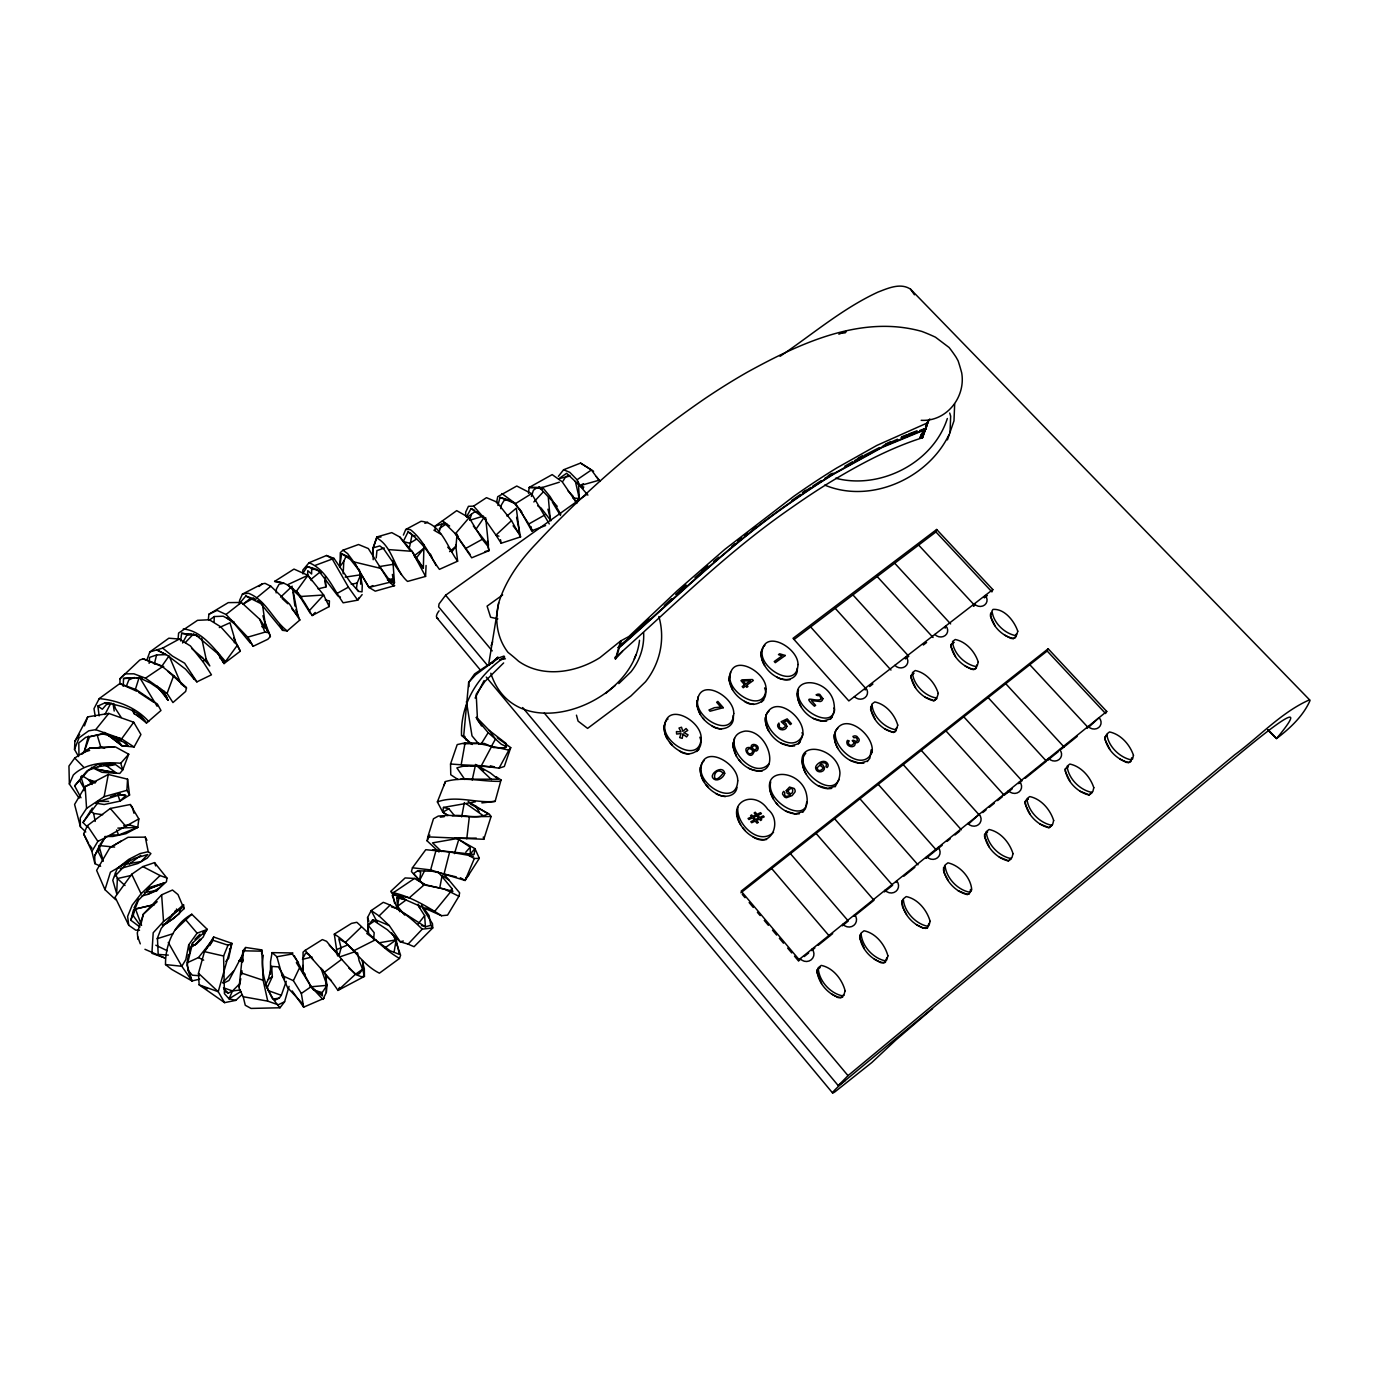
<?xml version="1.0" encoding="UTF-8"?>
<svg xmlns="http://www.w3.org/2000/svg" width="1379" height="1379" viewBox="0 0 1379 1379"><rect width="100%" height="100%" fill="white"/><g stroke="black" fill="none" stroke-linecap="round" stroke-linejoin="round"><path stroke-width="1.5" d="M797.424 693.051C796.838 707.961 811.61 722.768 826.659 721.131M798.493 689.862C793.201 710.995 841.414 735.059 833.502 701.17C827.004 676.417 784.255 674.934 801.027 706.755M360.643 584.179L360.677 575.819M833.933 708.03C837.243 711.409 826.314 723.854 832.399 716.908M270.474 974.16L270.543 961.628L272.077 952.648L292.865 952.958L292.296 954.009L276.903 956.75L272.077 952.648M354.593 562.718L368.986 587.437L389.636 582.317L394.48 582.765L392.825 560.357M765.362 717.614C764.69 732.559 779.463 747.625 794.597 745.936M769.723 784.823C769.034 799.992 783.858 815.575 799.337 813.8M770.706 781.876C765.104 803.819 814.299 828.503 806.301 793.459C799.906 767.896 756.347 766.5 773.309 799.01M761.122 651.991C760.415 666.764 775.153 681.312 789.995 679.692M801.975 732.732C805.267 736.145 794.218 748.694 800.389 741.661M806.767 801.837L805.439 808.749L802.768 812.179M797.269 668.212C798.631 679.502 784.186 682.484 776.584 676.917M733.007 742.402C732.197 757.433 746.987 772.74 762.242 770.999M736.989 810.249C736.162 825.504 751.003 841.311 766.586 839.501M737.868 807.37C735.817 823.918 759.295 846.378 773.533 832.244M729.112 676.193C728.319 689.983 740.609 702.532 753.848 704.445M242.842 961.094L242.997 953.906L228.966 980.469L223.484 983.193M261.631 953.923L261.717 949.89L245.686 947.476L242.894 950.803L239.015 988.036L243.187 996.707L245.272 1005.274L251.047 1008.428L279.989 1007.773L284.591 1001.775L289.056 986.364M696.826 700.618C695.895 714.46 708.185 727.216 721.51 729.129M700.325 767.448C699.394 781.531 711.719 794.683 725.337 796.648M733.145 715.649C735.472 727.767 720.372 732.18 712.116 726.078M1131.659 757.778L1130.625 761.777L1128.798 762.466C1117.128 760.174 1106.113 748.883 1104.786 737.024L1107.475 734.886M664.213 725.268C663.161 739.196 675.434 752.141 688.845 754.037M239.463 604.002L239.584 600.382L242.428 594.09L262.234 583.903L265.044 583.351L270.818 586.213L289.556 604.123L299.829 620.016L287.211 630.944C272.87 619.981 266.337 600.158 248.427 593.229L242.428 594.09M954.664 404.013L953.992 420.819L947.425 439.867M307.586 576.474L307.793 570.716L311.62 573.974L311.637 569.613L315.998 569.027L321.307 572.681M214.055 622.067L214.279 616.551L223.191 616.206L234.378 622.239M984.572 834.398C985.537 846.568 996.569 858.29 1008.359 860.979L1011.169 858.721M329.185 606.57L323.651 595.004L307.948 575.319L293.986 569.079L274.611 581.421C294.348 582.3 303.535 600.589 312.137 615.551L329.185 606.57L329.426 600.899L325.203 600.003M123.214 686.311L123.558 678.468L130.764 677.813M303.018 973.402L303.07 952.131L305.173 950.372C316.015 963.938 328.478 975.729 337.941 990.432L364.418 976.401L362.643 969.196L362.987 961.37M950.01 432.765L950.665 416.182L949.7 413.028M1025.269 801.337C1026.062 813.524 1037.232 825.107 1048.954 827.796L1051.729 825.573M78.586 756.571L74.518 749.435L74.897 741.212L87.722 716.873L108.786 713.426L133.711 722.251L140.934 734.524L134.073 746.987L122.059 745.78L104.58 732.404M373.192 559.702L372.985 547.894L376.657 537.862C393.101 546.877 393.911 569.458 407.546 581.438L425.577 576.405L426.077 565.493M943.495 867.667C944.322 879.94 955.354 891.868 967.231 894.575L969.092 893.902M1016.323 633.978L1015.22 637.805L1013.41 638.46C1002.223 636.374 991.467 625.532 990.432 614.103L991.38 612.655M976.901 664.833L975.763 668.694L973.936 669.367C962.68 667.264 951.906 656.232 950.993 644.717L953.734 642.683M970.299 891.989L970.437 889.472M95.72 803.147L104.166 804.509L119.99 801.13L129.557 795.062L126.902 790.339L127.557 779.169L108.286 774.464L85.153 786.616L74.587 804.422L80.43 826.797L85.791 832.002M263.32 955.199C260.079 974.281 267.474 993.673 279.989 1007.773M928.843 923.43L927.619 927.688L925.705 928.429C913.605 926.119 902.624 913.656 901.9 901.366L903.073 899.522M886.731 957.836L885.456 962.146L883.525 962.887C871.321 960.56 860.358 947.89 859.755 935.496L860.824 933.859M409.511 547.17L412.045 535L415.131 536.121M896.591 727.681L895.367 731.646L893.523 732.318C882.095 730.267 871.356 718.735 870.666 707.082L871.683 705.583M276.145 592.901L276.421 589.023L279.127 584.196L283.936 583.214L274.611 581.421M149.122 663.351L149.587 657.387L156.585 654.973L166.049 654.629L156.741 649.905L149.863 651.922L147.277 658.817M373.588 940.15L374.174 932.721L368.176 925.309L372.589 919.931L376.691 920.827M472.29 744.488L463.62 736.765L468.653 682.45L474.6 673.935L498.233 658.076L504.059 656.042M271.249 970.402L271.577 966.386L278.317 966.869L283.574 975.367M133.849 909.95L133.349 915.863L139.4 924.292M178.15 638.322L178.598 633.064L197.525 620.326L209.332 619.757L220.692 626.807L237.343 645.251L240.308 651.216L224.053 663.523L217.382 652.37M296.347 962.611L311.102 986.692L322.91 999.413L326.323 992.484L326.961 985.364L325.565 974.815M447.71 547.153L451.95 551.738L455.984 546.308L457.052 534.121M241.618 974.677L241.98 970.799M345.75 557.047L343.819 561.132L343.164 573.836M528.519 493.303L529.088 487.494L552.169 474.617L562.201 481.771L576.767 503.111M376.226 557.926L376.932 550.617L384.241 548.015M639.511 640.304C632.547 705.686 514.97 748.607 490.803 673.228M208.332 619.499L208.901 614.258L228.259 602.623L241.377 602.451L259.769 619.292L268.974 632.582L270.37 636.529L267.836 639.27L253.115 646.32L249.34 639.822M154.327 664.023L156.585 654.973M466.774 838.811L469.343 816.713L491.079 816.506L483.822 839.277L427.818 836.863L427.128 840.862L438.97 851.998M144.95 949.286L164.842 957.991L151.897 953.303L153.207 932.738L163.532 921.482L181.925 907.658L179.873 909.933L179.425 913.622L166.376 923.637L162.481 924.585M438.901 532.26L441.883 524.141L446.038 523.71L449.623 525.985M104.838 836.519L112.837 836.467L125.972 833.674L137.762 827.366L138.831 818.902L130.247 804.526L110.286 808.456L87.36 825.676L83.636 833.916L91.876 851.343L94.892 863.633L100.633 866.253M199.731 979.142L191.991 980.934L171.582 969.368L165.514 964.576C165.221 944.874 173.926 923.999 191.784 914.243L207.333 929.412L203.523 934.341M488.89 663.058L498.715 602.795C505.8 580.111 519.917 560.546 536.276 543.585C585.937 490.2 643.562 440.832 704.376 398.962A297.519 94.582 -41.7 0 1 747.573 372.037C799.717 343.405 861.375 314.36 921.913 331.443A117.37 74.001 22.3 0 1 935.445 337.183L949.114 347.508A94.91 47.575 69.3 0 1 956.13 357.264L958.112 360.833A120.783 41.766 87.2 0 1 961.697 372.864C965.903 396.98 946.683 421.784 921.206 420.319M498.715 602.795C494.458 619.929 497.095 638.253 507.989 652.37A89.669 35.078 47.8 0 1 518.573 661.231C542.671 678.33 576.146 672.711 599.986 657.593L620.602 640.994L628.79 636.581L677.192 590.798L724.854 549.342L793.563 496.474A302.208 80.085 -41.5 0 1 836.605 468.067L876.803 445.451L926.878 423.129L929.791 418.957M345.129 577.129L360.695 574.802L357.161 583.024L356.437 588.574L358.609 591.401L362.022 591.867L362.263 585.248L359.247 569.32M139.538 930.256L135.728 930.17L128.764 925.292L115.078 897.16L131.712 874.269L142.795 866.581L154.586 862.616L166.928 878.061L166.445 881.75L159.585 887.886L147.725 894.385L141.847 895.988M500.853 508.679L501.37 504.938L504.093 500.456L508.506 499.87L514.126 503.145L521.796 511.971M180.615 640.925L181.649 633.289L197.128 635.581M447.744 815.541L442.78 812.145L443.469 807.422L475.393 801.802M470.997 743.781L461.534 735.3C460.414 702.721 478.616 674.917 504.731 657.076M349.077 557.03L341.647 553.737L339.596 567.2L343.819 561.132M404.65 915.087L397.566 906.262L398.962 897.643L396.738 897.608L397.566 906.262L399.841 911.726M394.066 952.217L396.169 939.84L394.48 936.151M188.492 954.458L187.13 962.421L188.199 970.54L191.991 980.934L181.804 966.265L168.255 942.46M457.949 779.48L450.761 774.757L450.537 764L461.172 764.793L465.085 742.867L477.427 743.212L508.868 750.124L510.73 747.625L497.25 737.817M461.689 816.885L464.344 802.578M80.43 826.797L80.258 817.971L86.567 808.404L104.132 796.648L108.286 774.464M439.763 887.886L441.935 876.441L437.988 871.993M207.333 929.412L197.094 933.152L188.716 944.839L185.803 959.629L181.804 966.265L165.514 964.576M496.492 502.835L497.733 496.699L516.763 486.029L531.587 493.63L549.273 523.951M239.17 986.812L240.808 978.728M668.039 718.959C662.765 721.769 663.265 733.559 667.47 739.161M241.67 994.931L235.706 1000.378L224.605 1002.636L199.145 984.847L198.473 973.264L204.454 951.631L213.676 937.013L231.879 943.357L228.638 958.388L225.777 961.508M99.598 846.344L98.357 851.963L102.96 861.168M472.204 780.014L475.583 764.535L490.321 772.895L498.215 779.221L460.672 779.169M679.416 750.969C689.155 758.64 705.341 750.038 699.877 737.231M224.605 1002.636L218.227 991.725L231.879 943.357M441.556 915.725C426.111 905.951 409.339 895.764 391.36 892.351L394.204 894.747L441.556 915.725L447.554 915.139L458.897 896.298L459.672 892.868L444.434 874.682M140.882 924.551L143.364 914.156L161.636 894.833L172.478 890.024L177.994 894.575L183.993 908.727L173.271 918.81L162.36 925.533M191.629 946.339L195.473 944.529L203.144 937.099L206.143 930.635L192.664 942.874L187.061 965.386L191.991 980.934M696.636 751.572L698.963 749.418M265.751 984.365L268.284 979.366L271.577 966.386L272.352 976.694L267.095 987.985M497.922 505.472L499.974 497.405L506.8 499.37M457.19 838.57L474.979 848.671L479.34 858.307L465.119 880.474L444.021 874.079L449.64 852.015L473.514 856.187M139.969 927.067L130.815 920.241L133.487 910.019M865.167 690L865.719 687.862L992.811 589.557L936.669 529.484L793.011 638.339L848.843 700.928L865.719 687.862A7.481 6.929 14.1 0 1 864.961 697.671A7.481 6.929 14.1 0 1 854.446 696.585M89.652 750.417L84.102 752.141L88.394 736.145M235.706 1000.378L229 998.792L224.415 993.638L223.588 956.009L204.454 951.631L212.814 940.219L213.676 937.013M84.033 790.736L85.153 786.616L95.978 781.721M339.062 955.44L341.096 947.89L338.82 938.823L345.302 942.495L357.127 953.613M799.044 959.577L741.161 891.127L1048.178 648.785L1106.751 711.461L799.044 959.577L798.631 961.077L794.511 956.199M449.64 852.015L425.766 849.705L412.459 867.77L411.425 871.545L418.768 879.75M412.459 867.77L430.627 869.925L436.126 850.016M481.874 802.906L495.13 801.371L501.042 779.98L496.164 776.739M799.768 960.163L800.182 958.664A7.86 7.602 24.8 0 0 811.18 959.818A7.86 7.602 24.8 0 0 812.093 949.045L811.645 950.579L814.886 947.959M715.822 793.546C722.768 798.079 735.49 797.476 737.024 787.392M744.488 701.411C754.054 708.909 770.171 700.601 764.587 687.931M475.117 698.084L484.063 680.623M618.723 647.544C675.572 597.848 729.75 543.809 792.529 500.905A293.813 77.81 -41.5 0 1 834.261 473.342L882.612 446.675L926.154 428.697L926.878 423.129L928.756 420.216L922.517 437.729C890.265 447.951 859.462 464.378 830.399 482.012A279.868 74.07 -41.5 0 0 790.839 508.196C727.905 551.583 673.607 605.64 616.792 656.301L614.827 657.438L615.448 659.007L620.602 640.994M616.792 656.301L619.274 647.647C675.934 597.9 729.87 544.291 792.391 501.491A292.693 77.517 -41.5 0 1 833.95 474.031L882.129 447.468L925.516 429.524L924.74 428.714L919.776 430.455M619.499 646.889L621.136 641.183M478.375 512.574L475.031 511.592L471.515 514.143L469.722 520.279L483.477 516.074M794.287 639.339L935.945 531.949L936.669 529.484M761.536 702.014L763.776 699.929M928.756 420.216L925.757 426.697M454.467 853.618L458.759 839.483L455.104 837.863M748.573 768.258C783.031 782.703 770.723 730.008 745.229 731.094C715.787 735.783 751.71 783.358 769.086 763.673M115.646 899.677L104.976 889.662L110.441 872.149L134.28 858.427L147.76 854.549L141.106 861.53L125.351 864.288M427.818 836.863L433.471 818.781L438.281 816.075L448.692 815.334L469.343 816.713M135.056 690.465L139.313 676.882L157.12 706.272M373.33 548.084L376.846 536.983L391.774 532.622L399.789 537L412.045 551.307L423.37 568.062M531.415 496.457L533.397 490.269L536.983 487.701L542.05 489.114M839.104 779.497L835.157 786.754M781.014 743.212L790.546 746.005L798.2 743.815M921.327 434.178L920.086 437.884L922.517 437.729L928.291 421.164L925.55 426.749M945.098 628.186L945.856 625.928A7.412 6.757 16.4 0 1 945.236 635.495A7.412 6.757 16.4 0 1 934.859 634.443M752.762 836.725C771.516 849.498 782.807 820.712 767.775 809.335C754.365 789.167 726.147 801.768 740.489 824.59M510.73 747.625L504.318 766.483L499.043 768.189L481.34 765.741L461.172 764.793M450.537 764L457.207 744.591L465.085 742.867M84.102 752.141L89.463 736.92L103.511 733.387L109.51 735.024M265.199 984.158L272.318 998.465L274.938 1000.154L279.316 998.068L281.316 995.31L286.246 981.314M734.421 738.351L732.99 746.608L736.455 756.381M399.496 958.457C383.448 949.183 370.537 934.703 356.833 922.292L351.49 923.396L334.304 934.135C351.628 944.46 361.315 964.249 379.415 973.178L399.496 958.457L400.617 955.285L393.618 935.186M730.525 672.194L729.095 680.261L732.525 689.81M813.145 718.407L822.642 721.165L830.244 719.011M698.239 696.602L696.757 704.738L700.153 714.374M948.786 435.092C927.653 478.668 870.356 504.145 824.763 485.098M84.447 725.871L87.722 716.873M805.784 753.244C794.425 765.862 814.351 791.787 831.761 788.374M785.582 811.059L795.218 813.903L802.974 811.662M173.702 675.589L186.493 687.897L185.665 691.431L172.944 702.566L167.083 693.43L173.702 675.589L162.481 666.729L143.14 658.8L139.848 659.989L119.973 678.761L119.99 684.105M992.811 589.557L991.932 591.901L935.945 531.949M130.815 920.241L138.314 900.366L149.983 888.214L164.015 883.06L157.034 890.541L147.725 894.385M79.137 798.2L69.364 784.03L68.95 766.034L74.725 758.054L89.876 748.073L115.388 746.918L128.73 754.21L122.765 769.861L119.818 773.429L102.029 772.326L91.428 767.258M119.956 868.649L137.969 863.495L147.277 858.066L150.914 853.567L148.225 851.688L140.055 853.584L128.695 859.41L117.284 868.391L112.785 880.25L116.681 893.558L117.37 878.544L115.405 872.89M443.779 785.823L445.417 781.583C463.085 776.377 481.599 781.617 499.612 781.341L501.042 779.98M74.518 749.435L79.034 737.817L88.704 730.818L95.685 729.681L121.611 738.868L134.073 746.987M126.627 685.518L128.833 679.899L134.366 677.468M947.339 418.509C933.169 462.913 880.147 489.924 835.657 478.203M818.075 785.616L827.693 788.443L835.381 786.237M896.022 882.526L896.678 880.853A7.774 7.395 25.3 0 1 895.936 891.351A7.774 7.395 25.3 0 1 885.059 890.213L884.422 891.885L892.592 885.284L834.64 818.798M448.106 815.403L442.78 812.145L437.367 801.906L445.417 781.583M634.237 658.99L635.805 655.042M189.612 950.562L192.664 942.874M223.588 956.009L228 945.201L231.155 944.132M241.411 957.853L245.686 947.476M263.975 628.169L265.371 624.79L262.406 604.054M403.392 535.086L405.719 529.502L421.06 521.279C441.09 523.02 447.21 547.325 457.638 561.184L439.418 569.355C429.679 556.151 423.594 539.861 410.304 529.588L405.719 529.502M491.062 645.717L492.648 641.89M479.34 858.307L474.342 858.496L465.119 880.474L460.293 877.716M863.875 763.173C848.602 764.793 833.812 749.814 834.243 734.697M69.364 784.03L73.328 774.981C85.446 763.156 104.787 761.811 120.714 763.276L122.765 769.861L114.802 764.052L98.202 764.069L86.825 771.051L74.656 785.875L80.965 797.769M937.41 849.154L938.185 847.378A7.74 7.291 25.4 0 1 937.53 857.755A7.74 7.291 25.4 0 1 926.705 856.635L925.964 858.376L942.202 845.275M867.236 761.587L869.89 758.174L871.132 749.9M884.594 728.853L893.437 732.525L896.264 730.405M239.963 983.486L232.534 990.932L229 998.792L240.997 991.467M920.741 437.764L924.068 430.369M427.128 840.862L429.8 835.071M838.846 334.166L845.896 331.563L845.396 332.632L841 332.994M740.902 892.799L1047.161 651.009L1048.178 648.785M94.892 863.633L94.737 855.687L99.116 846.344M936.669 698.774L933.876 700.86C922.62 698.36 911.898 687.38 911.071 675.71L912.071 674.245M284.591 1001.775L278.196 1004.791L267.75 1001.137L263.13 980.262L261.717 949.89M324.186 998.275L303.656 1007.17L301.329 993.449L293.382 980.676L299.105 968.661M923.723 430.455L920.086 437.884L922.517 437.729L920.017 437.936L923.964 429.438L925.516 429.524M134.022 907.968L138.365 899.142M965.076 665.988L971.368 669.246L973.833 669.591L976.573 667.522M411.511 533.811L408.063 531.898L403.271 541.533L409.787 543.257L416.682 539.017M1007.497 792.632L1008.445 790.736A7.671 7.085 25.5 0 0 1019.133 791.839A7.671 7.085 25.5 0 0 1019.633 781.703L1018.65 783.617L1020.908 781.79M1004.584 635.116L1010.841 638.356L1013.289 638.684L1016.013 636.65M104.89 714.581L110.579 703.635M375.243 920.448L368.176 925.309L368.4 932.945L367.572 917.518L371.192 910.571L383.276 902.331C398.221 907.675 411.097 918.035 422.215 929.17L432.73 927.946L432.472 923.723L422.75 908.175M136.883 715.236L146.502 723.044L160.964 710.495L157.378 704.031L136.487 689.793L119.783 683.588L99.236 698.601L93.996 708.668L95.22 716.373M450.037 892.075L451.898 888.541L441.935 876.441M424.56 870.89L419.647 880.216L423.405 884.99M491.493 746.677L481.34 765.741L462.758 766.293L456.88 767.896L464.826 779.48M182.58 642.993L186.579 635.529L191.767 633.978M339.613 987.364L337.941 990.432L355.351 974.367L361.091 976.66L364.418 976.401L364.332 968.73L362.108 960.525M499.043 768.189L508.868 750.124M491.493 746.211L495.475 739.041L489.269 730.439L476.479 717.287M466.481 516.884L471.101 508.558L474.686 510.368M577.473 501.818L579.335 498.491L578.37 482.305M394.101 892.127L392.222 895.471L397.411 908.985M1087.014 728.474L1088.169 726.44A7.602 6.895 25.4 0 0 1098.735 727.526A7.602 6.895 25.4 0 0 1099.08 717.632L1089.789 726.25M94.737 855.687L104.787 837.967L138.831 818.902M359.143 597.607L357.695 600.158L343.147 602.813C333.097 588.73 326.013 569.613 309.051 562.718L302.828 570.044L302.932 573.888M1106.751 711.461L1105.562 713.529L1047.161 651.009M121.352 840.88L109.872 847.723L96.616 870.356L104.976 889.662M91.876 851.343L97.875 841.362L104.787 837.967M916.449 924.723L923.085 928.153L927.481 927.912M209.763 945.563L212.987 940.237M1131.349 760.518L1128.643 762.673L1126.143 762.346L1119.731 758.95M563.08 481.03L565.786 476.582L569.424 475.445M1091.789 792.856L1089.048 795.028C1077.43 792.356 1066.415 781.066 1065.209 769.068L1067.949 766.914M1092.03 792.511L1089.186 794.838L1080.085 791.27M1105.906 735.231L1104.838 739.196L1109.802 749.297M1051.953 825.263L1049.074 827.607L1039.938 824.004M481.15 743.971L488.183 732.645L477.496 719.924L476.203 694.275L484.874 681.485L503.645 662.937M1011.376 858.41L1008.48 860.789L999.31 857.135M926.826 423.25L928.205 421.06M958.129 890.731L967.351 894.385L969.247 893.661L971.73 889.765C970.85 877.475 959.818 865.529 947.907 862.823L945.029 865.081C945.873 877.389 956.94 889.352 968.851 892.058L970.713 891.386M944.512 866.064L943.46 869.994L944.219 873.148L948.235 880.595M843.862 995.31L840.794 997.81C828.52 995.431 817.54 982.555 817.092 970.075L818.178 968.403M902.935 899.746L901.9 901.366L902.573 906.934L906.572 914.449M860.944 933.635L859.669 937.892L864.357 948.752M87.308 826.952L82.999 822.487L92.359 808.06M845.034 1080.722L838.225 1085.601L848.016 1075.654L1234.843 754.692C1259.51 736.576 1281.47 712.219 1309.55 699.808L1310.05 700.498C1303.258 716.011 1289.848 728.508 1276.523 738.558L1267.801 730.094M303.518 572.371L307.31 566.597L314.257 568.544M991.535 612.362L990.415 616.154L995.069 625.825M936.841 698.412L933.979 700.653L925.102 697.188M320.945 968.144L326.961 985.364L322.203 992.57L322.41 995.897L311.102 986.692L294.313 955.802M871.804 705.307L870.58 709.237L875.096 719.252M237.343 645.251L224.053 663.523L217.985 653.422M476.1 529.088L484.27 517.177M74.897 741.212L79.603 734.49M162.015 665.954L169.083 655.887L181.097 684.001L186.493 687.897L167.6 671.142M234.292 642.683L235.361 641.183L230 622.756L219.313 627.548M310.447 613.569L296.502 591.143L307.948 575.319L311.637 580.611M191.285 946.89L196.456 943.908L199.852 939.202M133.711 722.251L121.611 738.868L103.08 733.973L85.791 737.3L78.81 742.919L78.948 754.537M99.995 844.465L105.649 836.812M357.592 952.906L359.109 960.749L362.643 969.196L359.316 973.712L356.196 974.401L348.766 968.041M82.999 822.487L98.736 801.595L120.042 794.7L125.713 795.424L119.99 801.13L117.749 794.252L120.421 794.132L117.336 794.149M924.74 428.714L926.154 428.697L924.309 428.697M166.928 878.061L160.085 875.544L141.089 893.764L132.229 905.124L127.609 916.397L128.764 925.292M416.062 558.357L423.87 548.359L423.784 544.481M558.374 476.358L563.597 469.756L580.559 463.085L593.608 471.273M362.143 594.59L357.695 600.158L348.404 587.144L332.132 558.771L326.547 555.496L309.051 562.718M187.32 962.714L198.455 957.578L212.573 939.892M74.656 785.875L88.584 770.189L98.185 766.724L114.802 764.052M418.027 923.999L424.646 915.708L417.561 904.572M587.454 493.906L445.607 595.228L439.039 603.95L438.625 606.863L486.856 664.644M95.685 729.681L108.786 713.426M434.902 911.088L450.468 892.041L458.897 896.298M233.43 971.247L222.502 982.796M470.015 554.324L455.38 533.759L469.119 517.694L456.708 510.644L435.143 526.071L435.195 530.036M838.036 727.802C831.933 733.214 834.278 742.505 837.967 748.607M239.739 603.088L245.79 596.038L255.942 599.572L250.116 598.693L242.807 604.295L253.667 597.934M199.989 934.238L194.973 939.358M844.931 332.684L845.896 331.563M769.206 710.771C763.087 716.08 765.242 725.337 768.896 731.456M704.273 760.484C698.05 765.862 700.067 775.291 703.721 781.565M120.714 763.276L128.73 754.21M764.931 645.286C758.864 650.44 760.984 659.524 764.587 665.488M465.809 852.136L470.222 847.171L458.759 839.483M465.55 878.423L469.032 874.545M492.596 663.023L497.922 657.093L488.924 665.195M615.448 659.007L622.55 651.147M309.344 610.638L323.651 595.004L300.036 596.538M533.845 501.956L543.36 491.82M114.612 876.527L130.074 860.082M372.589 919.931L387.309 929.705L400.22 941.788L408.098 944.115L422.215 929.17M185.269 642.614L193.784 633.685M175.357 929.756L191.784 914.243M119.973 678.761L124.834 673.866L133.935 673.814L145.502 678.175L167.083 693.43M619.274 647.647L617.792 647.458M377.398 922.517L371.192 910.571L379.087 915.932L390.326 904.9M635.771 632.168L649.13 619.257M625.549 641.425L649.526 619.412M618.826 683.605L630.996 671.814A65.209 60.211 -4.1 0 0 643.614 632.702M196.456 943.908L201.127 939.409M345.302 942.495L361.212 927.136M280.592 597.141L292.21 586.196M465.74 516.125L465.671 512.109L468.446 506.317L473.6 506.127L486.477 497.664L496.819 502.059L511.488 520.607L495.957 535.121L501.163 543.24L520.572 536.896L516.591 517.349M664.282 605.502L671.625 598.693M393.584 582.472L393.911 585.868L389.636 582.317L368.331 548.549L358.523 544.515L342.992 550.187L340.32 552.634L339.958 566.183M675.71 594.435L685.984 585.144M157.172 901.711L143.364 914.156L137.297 932.825L137.986 939.323M680.416 590.66L686.242 585.403M576.284 501.198L579.335 498.491L575.371 481.443M694.982 577.646L707.996 566.304M451.898 888.541L452.053 891.524L452.967 891.196L424.542 884.508L409.27 897.832L394.204 894.747M171.91 914.88L183.614 904.658L183.993 908.727M702.014 570.958L707.806 565.976M109.992 763.501L106.855 766.155L103.459 764.655M506.938 516.056L516.298 508.179L519.09 529.691L518.245 532.346L513.091 525.813M140.744 855.376L129.471 863.961M713.77 561.339L718.666 557.219M932.532 1008.635L895.816 1040.059L871.787 1062.554L834.812 1091.944A14.135 1.224 -40.6 0 1 833.674 1091.203A14.135 1.224 -40.6 0 1 843.483 1081.998L1228.137 763.208C1234.136 758.881 1325.012 680.33 1276.523 738.558L1268.266 729.956M449.588 551.617L455.984 546.308M605.588 693.465L615.379 685.363M256.718 597.779L270.818 586.213M731.697 546.394L734.938 543.74M315.222 612.466L312.137 615.551M622.291 643.803L619.292 646.234L622.446 643.838M625.308 641.373L628.307 638.942M804.216 956.561L808.68 952.975M818.126 945.356L832.692 933.6M903.866 876.199L914.846 867.339M946.994 841.414L950.183 838.846M954.975 834.984L959.767 831.106M968.592 823.987L979.159 814.334A7.705 7.188 25.5 0 1 978.573 824.59A7.705 7.188 25.5 0 1 967.834 823.47M982.762 812.576L986.054 809.904M989.346 807.249L994.293 803.267M997.586 800.613L1002.533 796.614M1012.272 788.771L1004.188 795.287L945.96 730.887M1025.304 778.256L1046.454 761.208L988.14 697.584M1058.52 751.469L1047.506 760.363L1048.54 758.381A7.636 6.998 25.5 0 0 1059.175 759.484A7.636 6.998 25.5 0 0 1059.606 749.469M1061.296 749.228L1077.189 736.403M310.568 579.68L320.118 572.009M259.011 586.489L262.234 583.903M738.075 540.689L741.299 538.12M738.161 541.12L741.368 538.551M744.591 535.983L747.797 533.397M208.901 614.258L217.124 610.397L226.035 614.465L241.377 602.451M987.381 595.469L984.347 597.831L985.209 595.521A7.378 6.671 17.2 0 1 984.658 604.985A7.378 6.671 17.2 0 1 974.332 603.933L973.505 606.243L974.643 605.364L918.638 545.067M752.572 529.674L755.744 527.192M414.321 555.754L423.87 548.359L423.336 568.389L414.458 556.133M869.632 686.552L872.907 684.001M923.344 645.01L926.585 642.511M81.895 754.227L89.876 748.073L113.785 747.039M619.671 645.424L627.979 639.046M202.92 661.541L206.143 659.076L201.696 638.184M324.668 972.04L341.664 959.353L355.351 974.367M498.233 658.076L475.6 674.848L468.653 682.45L469.032 686.587M467.05 517.435L471.515 514.143M209.056 620.395L214.279 616.551M397.566 906.262L405.633 900.315M149.863 651.922L168.841 638.201L179.287 639.063L190.405 645.941L203.609 662.575L211.452 674.814L196.887 681.881L191.681 675.555M384.758 948.062L396.169 939.84L391.619 932.876M502.646 594.935L487.097 606.122L490.596 617.24L497.836 618.861M780.083 356.316C812.3 334.511 842.362 308.603 877.923 292.124C887.904 288.28 900.59 282.454 910.588 289.211L1309.55 699.808M356.075 973.85L362.643 969.196M417.682 870.77L413.562 873.631L419.647 880.216L420.664 872.252L417.682 870.77L432.472 871.287L456.346 876.906M301.329 993.449L311.102 986.692M117.284 868.391L123.593 864.03M126.747 861.858L129.902 859.669M563.597 469.756L569.768 472.325L577.094 479.737L591.401 469.963L598.986 480.254L579.818 485.718L566.631 473.29L558.874 478.651L570.148 476.014M145.502 678.175L162.481 666.729M394.084 892.213L414.527 878.44L424.542 884.508M98.185 766.724L101.374 764.604M439.349 528.519L446.365 523.899M268.284 979.366L272.352 976.694M305.173 950.372L322.376 939.582L326.564 941.323L341.664 959.353M531.587 493.63L515.539 503.611L499.974 497.405M109.872 847.723L128.04 837.294L145.278 837.139L146.95 840.276M844.775 466.223L852.963 461.517M501.87 493.579L515.539 503.611L528.795 524.003L544.688 515.039M577.094 479.737L579.818 485.718L583.472 483.667M261.855 626.738L265.371 624.79L262.941 615.689M337.252 593.332L348.404 587.144M466.033 548.273L482.271 539.31L487.959 546.36L488.959 550.686L471.704 557.806L455.38 533.759L442.366 520.934L446.899 524.037M858.186 458.104L863.03 455.432M854.566 460.62L862.599 456.208M442.78 812.145L448.864 808.783L454.053 815.11M191.767 675.141L194.456 679.554L185.596 669.177L167.1 655.163L156.741 649.905L162.688 648.096L179.287 639.063M864.495 455.208L879.474 447.554M224.777 991.518L228.311 993.121L232.534 990.932L240.377 989.967M503.007 748.349L506.421 746.625L506.127 743.471L489.269 730.439M353.541 950.855L375.795 939.633M867.477 761.036L859.841 763.242L850.291 760.363M342.992 550.187L347.611 553.6L353.731 561.856L368.986 587.437L372.795 585.592M883.146 445.762L890.403 442.349M885.473 444.124L890.937 441.556M202.747 932.221L206.143 930.635M424.87 523.382L427.611 522.124M307.948 575.319L287.47 584.782L301.122 597.797M99.133 715.891L97.857 706.082L105.218 702.704L111.561 703.256M452.226 815.73C464.033 814.093 477.013 820.005 488.114 813.817L468.136 801.475M348.318 944.684L336.614 949.597L337.596 955.957M892.196 441.573L897.522 439.212M519.297 508.541L531.708 530.777L545.567 525.571M901.59 436.902L906.813 434.747M901.039 437.712L916.466 431.61M110.561 834.847L118.611 835.053L137.762 827.366L129.816 825.021L123.765 825.676M503.335 658.335L499.405 659.886L505.421 658.783M315.291 565.356L333.994 558.392L350.352 582.248L358.609 591.401M820.229 967.437L817.178 969.92L816.954 972.505L821.608 983.503M908.571 434.023L917.069 430.782M985.726 832.571L987.588 831.847M1028.131 799.01L1025.149 801.527L1025.062 803.905L1030.027 814.127M1068.173 766.569L1065.346 768.879L1065.243 771.275L1070.156 781.514M914.018 673.28L911.174 675.503L911.002 677.83L915.587 687.742M842.638 997.258L838.087 997.62L831.485 993.983M953.923 642.304L951.096 644.493L950.958 646.803L955.561 656.594M242.618 962.077L238.929 960.732L242.738 959.336M885.318 962.37L880.819 962.714L874.252 959.112M987.398 832.175L984.692 834.209L984.554 836.674L989.381 847.154M1026.114 799.975L1027.924 799.337M340.406 956.681L355.351 951.579M110.372 796.734L115.905 794.873M109.475 703.652L106.235 704.738L102.339 709.237L97.857 706.082M146.381 890.041L164.015 883.06L148.277 887.783M157.068 938.737L172.944 933.721M536.983 487.701L529.088 487.494L542.585 487.425L559.322 482.202M97.064 748.125L100.77 746.97L104.718 748.056M372.985 547.894L379.794 545.912L383.638 548.825L401.392 574.578M226.035 614.465L247.668 637.184L264.906 632.168L268.371 632.633M435.143 526.071L441.883 524.141M104.132 796.648L126.902 790.339M394.722 585.644L375.243 591.16L368.986 587.437M408.098 944.115L414.062 946.701L432.73 927.946L430.782 925.309L425.421 926.826L421.474 925.481M154.138 904.607L134.573 909.226L154.052 904.71M174.65 911.312L179.873 909.933M403.357 940.995L400.22 941.788L389.326 925.619L379.087 915.932M312.016 956.992L302.484 959.353L305.604 953.13L308.586 954.009L313.067 959.577M318.049 588.885L325.909 586.971L325.341 576.525M131.281 875.441L117.37 878.544L124.989 885.542M351.214 584.334L357.161 583.024M484.994 551.514L488.959 550.686L487.442 540.947M318.308 993.345L322.203 992.57L313.688 990.122L309.965 985.054M191.595 945.253L195.473 944.529M129.816 825.021L125.403 825.814L110.286 808.456M114.647 764.776L106.855 766.155L115.905 772.654L95.789 769.086L116.439 773.033M379.535 942.753L396.169 939.84L399.393 954.389L389.947 950.7L366.762 933.462M273.352 999.068L279.316 998.068M379.173 566.614L392.791 564.39M389.447 579.714L393.36 579.094L387.396 579.921M437.367 801.906C456.656 794.959 475.893 803.457 495.13 801.371M144.536 892.403L157.034 890.541M440.297 817.161L444.279 816.678M309.947 986.881L326.961 985.364M462.758 766.293L466.809 766.069M470.86 765.845L494.458 766.879L490.303 765.828M245.79 596.038L260.683 603.519L282.729 630.358L287.211 630.944M117.818 828.124L137.762 827.366M123.558 678.468L139.727 677.934L150.483 683.07L162.567 691.241L168.031 700.239L156.999 686.018M463.292 743.764L484.477 743.488L493.561 747.556L504.817 747.901L506.421 746.625L501.353 744.281L488.183 732.645M476.289 838.122L459.035 838.225L432.558 842.862L441.539 851.55M107.683 734.731L122.059 745.78L128.092 745.78L123.438 741.988L108.183 735.541M97.84 801.406L108.631 801.423M238.929 960.732L243.169 960.784M376.846 536.983L380.983 537.052M242.894 950.803L261.114 951.148M414.527 878.44L405.116 877.94L390.774 891.317L392.601 893.178L394.653 903.435M572.974 498.043L579.335 498.491M168.307 955.113L158.189 954.406L157.447 938.013L161.24 928.343L176.633 910.812L176.478 909.002M199.11 975.677L192.336 975.212L188.199 970.54M388.637 549.6L412.045 551.307L425.577 576.405M100.839 845.741L114.595 847.068M432.747 849.843L474.117 854.446L474.979 848.671L470.342 853.825L470.222 847.171M136.366 677.71L142.365 678.416M181.649 633.289L196.077 635.167L199.662 637.132M99.236 698.601C117.663 700.342 136.28 707.53 148.777 721.562M117.749 794.252L125.713 795.424M90.376 810.818L93.617 813.403L102.649 814.713M183.252 628.962C202.11 630.858 213.728 648.44 225.484 661.437M243.187 996.707L267.75 1001.137M105.218 702.704C119.801 705.548 138.486 709.306 146.502 723.044M353.731 561.856L381.087 568.476M396.738 897.608L405.857 899.901L399.134 895.454M443.469 807.422L448.864 808.783M391.446 906.917L396.859 908.502L425.421 926.826L424.646 915.708M95.634 781.807L88.446 779.583L81.844 775.55M430.627 869.925L444.021 874.079M398.962 897.643L405.857 899.901M212.814 940.219L228 945.201M240.894 972.867L263.13 980.262M587.885 495.13L579.818 485.718L583.851 487.097M223.467 987.795L232.534 990.932M498.939 536.19L495.957 535.121L483.581 517.384L473.6 506.127M268.095 990.553L281.316 995.31M199.145 984.847L218.227 991.725L198.473 973.264M307.31 566.597L318.739 570.906L337.821 595.866L340.423 597.09M143.14 658.8L163.739 666.591M326.547 555.496L333.994 558.392M425.715 908.054L434.178 911.398M389.171 580.628L394.48 582.765L388.016 578.146L380.501 567.7M202.092 986.502L207.436 988.674M199.128 656.352L202.558 657.783L209.815 665.936L206.143 659.076M376.932 920.345L389.326 925.619M119.783 683.588L136.952 691.293M293.382 980.676L282.126 975.505L276.903 956.75M450.468 892.041L443.762 888.852L426.335 885.352L416.768 879.371M155.861 945.236L167.204 950.717M483.564 815.903L465.999 803.612M198.455 957.578L203.678 960.163M95.237 782.996L88.446 779.583L92.083 784.496M470.394 804.112L489.252 814.024L491.079 816.506M142.795 866.581L160.085 875.544M468.894 855.549L474.342 858.496M132.263 710.323L134.349 713.926L142.761 718.718L139.486 714.322M433.902 530.174L440.918 534.259M257.683 600.641L262.924 603.881M580.559 463.085L591.401 469.963M537.672 505.8L541.102 508.041L550.273 519.9L548.325 497.612M341.647 553.737L350.352 559.426L357.333 568.114M138.607 692.361L153.414 702.083M118.129 738.627L121.318 740.764M442.607 875.768L449.14 880.216M461.534 735.3L463.62 736.765M191.715 648.526L202.558 657.783M471.101 508.558L486.339 519.883M483.736 770.516L475.583 764.535L491.562 779.652M579.818 485.718L583.231 488.304M541.913 489.252L538.879 486.908L557.202 506.283M227.052 618.051L234.585 623.963L250.392 643.097L248.03 637.701M408.063 531.898C420.164 540.361 429.386 552.479 436.057 565.528M162.688 648.096L172.461 656.094L184.631 663.196L196.887 681.881M196.077 635.167L218.796 654.542L224.053 663.523L222.846 659.472M331.408 980.676L326.53 976.539L322.341 969.316M455.38 533.759L458.431 536.465M166.893 697.205L158.619 688.242M282.109 598.486L287.866 603.778M1273.851 735.765L1268.059 729.887M223.984 988.95L228.311 993.121M329.288 945.236L338.527 954.182M751.452 749.28L752.176 750.107A2.637 2.413 17.2 0 1 752.52 751.555A2.568 2.344 17.3 0 1 751.934 752.882L751.072 753.503A2.517 2.293 17.2 0 1 748.194 753.141L747.09 750.814L748.538 748.918A2.551 2.327 17.2 0 1 751.434 749.28M74.725 758.054L83.636 767.103M302.415 971.419L305.121 974.195M567.683 490.476L572.94 495.992L576.543 503.49M1029.785 664.712L1088.169 727.56M894.695 563.218L950.631 623.911M1005.739 683.691L1064.071 746.987M877.165 576.508L933.066 637.494M910.588 289.211L914.449 294.796M852.911 594.883L908.761 656.283L905.382 658.903L906.037 656.714A7.447 6.843 15.4 0 1 905.348 666.402A7.447 6.843 15.4 0 1 894.885 665.333M963.8 716.821L1022.046 780.876M159.757 688.138L162.567 691.241M835.209 608.311L890.972 670.056M810.645 626.928L866.34 689.086M921.293 750.366L979.469 815.23M903.245 764.621L961.37 829.83M878.251 784.358L936.324 850.033M859.962 798.803L917.983 864.823M816.092 833.433L874.01 900.28L854.101 916.328L854.652 914.725A7.809 7.498 25.1 0 1 853.842 925.361A7.809 7.498 25.1 0 1 842.897 924.223L842.362 925.809L848.292 921.017L790.443 853.687M702.773 717.976L704.29 719.735M739.127 760.053L740.661 761.829M776.015 802.733L777.566 804.543M669.746 742.333L672.004 744.988M706.031 784.789L708.323 787.478M742.85 827.848L745.177 830.589M596.228 476.548L600.348 481.392M771.654 868.511L829.451 936.203M185.424 919.448L197.094 933.152M742.281 894.419L745.022 897.677M749.159 902.555L753.279 907.434M757.399 912.312L760.139 915.553M764.276 920.431L768.396 925.309M772.516 930.187L776.636 935.065M779.394 938.323L783.513 943.202M787.633 948.08L791.753 952.941M125.196 742.35L127.127 744.643M445.607 595.228L492.217 650.888M544.309 713.064L848.016 1075.654M522.675 707.565L838.225 1085.601M478.789 743.971L472.014 735.869L466.43 701.618M436.764 617.671L480.737 670.47M486.235 677.072L832.537 1092.909M296.502 591.143L301.742 597.435M542.585 487.425L550.1 496.561L560.822 514.281M291.641 608.484L297.95 616.361L292.589 588.212M89.566 845.224L91.928 848.171M130.247 804.526L132.35 807.163L133.97 813.231M116.112 738.058L122.059 745.78M284.712 978.849L282.126 975.505L287.556 987.554L302.88 1004.015L303.656 1007.17L292.21 990.932M473.325 526.002L488.476 545.274L485.649 517.608M399.789 537L409.563 549.756M421.595 905.245L429.093 915.553L430.782 925.309M292.296 954.009L298.502 962.68M87.36 825.676L97.875 841.362M247.668 637.184L253.115 646.32M121.231 717.476L115.526 708.685L113.699 703.462M476.134 717.511L481.547 725.957M552.376 502.197L560.477 515.487M469.119 517.694L482.271 539.31M475.531 805.784L479.375 812.214M79.913 780.997L85.102 790.15M511.488 520.607L520.572 536.896M528.795 524.003L532.622 531.26M83.636 833.916L88.584 843.345M279.989 625.049L282.729 630.358L281.488 626.773M299.829 620.016L295.813 609.828M233.689 637.891L240.308 651.216M805.801 773.688C787.995 737.369 838.208 745.47 839.949 772.947C838.673 802.233 798.769 774.808 803.233 756.623M131.712 874.269L141.089 893.764M163.498 690.672L168.031 700.239M430.42 554.048L431.989 557.478M281.282 627.152L282.729 630.358M116.525 829.917L118.611 835.053M259.769 619.292L264.906 632.168M418.251 904.159L419.699 907.934M264.854 621.791L270.37 636.529M135.728 909.657L141.572 925.395M137.624 936.582L140.296 943.857M265.371 624.79L267.595 631.737M367.572 917.518L368.848 921.275M464.775 736.3L466.016 740.023M154.586 862.616L155.655 865.926M80.809 776.498L84.481 788.202M97.047 734.593L100.77 746.97M98.874 845.551L103.218 860.824M576.456 715.167L578.077 721.114L587.592 728.388L630.91 695.981L645.527 681.76A83.154 76.793 -4.1 0 0 658.869 616.534M547.946 509.213L550.876 520.848M133.367 709.978L134.349 713.926M483.305 837.001L483.822 839.277M578.508 495.475L579.421 499.612M145.278 837.139L148.225 851.688M93.617 813.403L95.203 821.419M500.508 539.689L501.163 543.24M324.755 580.611L325.909 586.971M229.569 948.786L229.776 950.131M113.061 703.669L114.216 711.047M334.304 934.135L336.614 949.597M392.394 574.405L393.291 580.456M188.716 944.839L189.94 953.285M531.139 526.795L531.708 530.777M455.639 544.826L457.638 561.184M293.02 592.143L294.916 606.019M127.557 779.169L129.557 795.062M219.502 654.594L219.933 658.214M302.966 965.438L303.294 969.489M161.636 894.833L163.532 921.482M85.153 786.616L86.567 808.404M372.744 549.945L373.088 555.651M326.168 976.022L326.323 992.484M438.074 618.533A13.049 4.758 -39.4 0 1 439.074 610.828M791.598 500.611A292.658 77.638 -41.5 0 1 800.458 494.44M803.974 492.044A292.658 77.638 -41.5 0 1 810.955 487.356M812.679 486.201A292.658 77.638 -41.5 0 1 821.298 480.599M824.711 478.427A292.658 77.638 -41.5 0 1 833.157 473.169M802.388 492.613A293.779 77.948 -41.5 0 1 805.922 490.234M828.383 475.617A293.779 77.948 -41.5 0 1 831.778 473.514M798.01 664.523C796.89 689.431 761.639 670.022 762.018 652.905C763.328 628.169 798.269 647.527 798.01 664.523M787.909 790.943C793.115 800.148 795.407 782.255 787.909 790.943M817.144 767.724L817.73 769.672A2.258 2.051 21.7 0 0 818.988 770.43A2.792 2.551 21.6 0 0 820.626 770.378L822.539 768.965A2.603 2.379 21.7 0 0 822.901 767.517L819.902 765.224L817.144 767.724M824.504 767.62C824.866 772.43 816.971 773.55 815.799 768.844A4.275 3.896 21.7 0 1 815.972 766.19C818.092 762.208 825.28 758.743 827.883 764.069A3.413 3.103 21.8 0 1 827.865 766.483L827.072 767.569L825.918 766.431C828.469 762.777 821.97 761.415 820.143 764.207L822.901 765L824.504 767.62M766.034 688.897C764.862 714.012 729.37 694.551 729.887 677.21C731.266 652.267 766.431 671.676 766.034 688.897M766.328 714.477C763.173 731.594 793.477 755.64 802.733 734.955C805.732 717.925 775.722 693.999 766.328 714.477M1133.469 755.313L1132.521 759.174L1130.746 759.795C1119.179 757.123 1108.13 746.005 1106.785 734.076L1109.492 731.939C1120.799 734.266 1129.884 744.66 1133.469 755.313M786.271 790.546L787.185 793.339L790.357 794.925A8.274 7.602 20.4 0 1 787.805 796.183L786.392 796.304A2.551 2.344 20.7 0 1 784.634 795.338L784.806 792.477L783.668 791.374L782.858 792.477A3.327 3.068 20.6 0 0 782.634 794.287L784.617 797.01A4.137 3.809 20.7 0 0 786.53 797.7L792.167 795.58L795.097 791.839A4.327 3.982 20.8 0 0 794.114 788.46L789.529 787.064L786.271 790.546M733.749 713.495C732.508 738.834 696.791 719.304 697.464 701.739C698.912 676.589 734.283 696.05 733.749 713.495M737.731 780.824C736.61 806.836 700.187 786.857 700.997 768.879C702.325 743.057 738.403 762.983 737.731 780.824M1093.806 787.685L1092.823 791.615L1091.03 792.236C1079.378 789.564 1068.329 778.239 1067.105 766.207L1069.845 764.052C1081.222 766.396 1090.306 776.946 1093.806 787.685M855.221 743.367C855.187 748.78 846.585 747.039 846.844 742.316A3.947 3.568 22.4 0 1 847.516 740.385L849.24 740.919L848.602 741.868A2.379 2.155 22.4 0 0 848.999 744.298C851.395 747.47 856.29 742.643 852.205 740.644C853.773 738.937 855.945 743.178 857.514 740.385L856.445 737.627L853.756 737.748L852.911 736.386L854.325 735.938A3.706 3.344 22.5 0 1 856.98 736.472L859.065 739.144A3.396 3.068 22.5 0 1 858.652 741.626L858.066 742.212A2.827 2.551 22.5 0 1 855.738 742.678L854.859 742.367L855.221 743.367M701.153 738.334C699.842 763.897 663.902 744.315 664.712 726.509C666.229 701.135 701.825 720.665 701.153 738.334M1053.659 820.471L1052.642 824.452L1050.815 825.09C1039.076 822.418 1028.027 810.869 1026.924 798.751L1029.717 796.562C1041.162 798.906 1050.246 809.628 1053.659 820.471M1017.771 631.22L1016.754 634.892L1014.996 635.478C1003.912 632.978 993.087 622.343 992.035 610.828L993.001 609.397C1004.584 608.57 1014.306 621.05 1017.771 631.22M1013.013 853.67L1011.927 857.704L1010.1 858.359C998.275 855.669 987.209 843.914 986.226 831.709L989.071 829.486C1000.602 831.83 1009.687 842.741 1013.013 853.67M978.263 662.144L977.194 665.867L975.401 666.453C964.249 663.954 953.406 653.129 952.493 641.528L955.251 639.494C966.162 641.683 975.039 651.75 978.263 662.144M930.135 921.344L928.981 925.499L927.102 926.171C915.087 923.465 904.021 911.26 903.297 898.884L906.227 896.574C917.931 898.953 926.998 910.209 930.135 921.344M938.254 693.447L937.134 697.222L935.341 697.826C924.085 695.309 913.243 684.277 912.45 672.607L915.26 670.522C926.24 672.728 935.134 682.95 938.254 693.447M887.904 955.837L886.697 960.043L884.801 960.732C872.683 958.009 861.616 945.58 861.048 933.1L864.012 930.773C875.803 933.152 884.87 944.598 887.904 955.837M897.746 725.13L896.591 728.957L894.764 729.577C883.439 727.061 872.597 715.822 871.924 704.048L874.769 701.945C885.835 704.169 894.712 714.546 897.746 725.13M845.12 990.777L843.862 995.035L841.948 995.741C829.744 993.018 818.678 980.348 818.23 967.765L821.246 965.403C833.123 967.782 842.19 979.435 845.12 990.777M753.917 751.779C750.624 762.742 739.351 744.539 751.227 747.918C749.883 741.73 760.432 744.729 757.778 749.693A3.396 3.103 17.5 0 1 756.192 751.038L753.623 750.693L753.917 751.779M822.918 698.653L822.194 700.446A3.982 3.585 19.6 0 1 820.298 701.532L811.421 700.601L815.627 705.358L814.455 706.22C800.475 693.344 816.385 702.825 821.177 699.05L819.902 695.895A2.293 2.051 19.6 0 0 818.006 695.671L816.092 694.826L817.592 694.223A3.499 3.137 19.5 0 1 819.798 694.413L822.918 698.653M682.933 734.128L682.243 738.351L679.675 737.593L681.123 733.594L676.606 734.024L676.451 731.577L681.019 731.887L678.985 728.06L681.519 727.233L682.795 731.301L686.07 728.526L687.742 730.456L683.984 732.663L688.052 734.852L686.587 736.903L682.933 734.128M723.217 773.067C710.564 790.064 712.805 763.69 723.217 773.067M724.716 773.343C723.716 777.877 715.977 782.858 712.736 777.825A3.551 3.275 15.7 0 1 712.391 775.515C713.719 770.568 723.716 766.086 724.716 773.343M786.909 726.354C786.289 730.801 779.325 731.042 777.946 726.888A3.878 3.516 18.4 0 1 777.756 724.82L778.876 723.044L779.463 725.061A2.413 2.189 18.4 0 0 779.824 727.509L782.393 728.474L784.927 726.923A2.62 2.379 18.5 0 0 785.272 725.457L781.186 721.7L787.185 718.873L791.443 723.716L790.27 724.596L786.857 720.7L783.686 722.148L785.927 723.527L786.909 726.354M756.606 748.09C755.709 752.331 749.624 747.315 753.83 745.815A2.155 1.965 17.4 0 1 756.088 746.591L756.606 748.09M872.114 752.176C862.944 773.033 832.52 748.676 835.433 731.611C844.741 710.961 874.872 735.179 872.114 752.176M758.088 822.418L757.037 823.211L755.209 821.091L751.693 822.729L750.814 821.694L754.313 820.04L752.451 817.885L748.952 819.522L748.056 818.488L751.572 816.851L750.572 815.678L751.624 814.903L752.796 816.265L755.795 814.868L754.175 812.989L755.227 812.214L757.019 814.299L760.536 812.645L761.432 813.679L757.898 815.334L759.76 817.506L763.294 815.851L764.19 816.885L760.656 818.54L761.673 819.729L760.639 820.522L759.433 819.109L756.433 820.505L758.088 822.418M785.289 655.49L775.274 662.678L774.24 661.506L782.048 655.904L778.497 654.611L779.669 653.767L785.289 655.49M744.608 684.811L742.195 686.552L743.229 687.742L745.66 686.001L746.797 687.311L747.935 686.483L746.78 685.191L753.313 680.502L752.469 679.537L742.092 679.83L740.954 680.64L744.608 684.811M750.297 680.743L745.746 684.001L743.109 680.985L750.297 680.743M723.303 707.703L710.03 711.219L708.961 709.995L714.391 707.686L720.769 707.031L716.649 702.273L717.838 701.411L723.303 707.703M756.675 815.903L753.692 817.299L755.537 819.471L758.536 818.075L756.675 815.903"/></g></svg>
